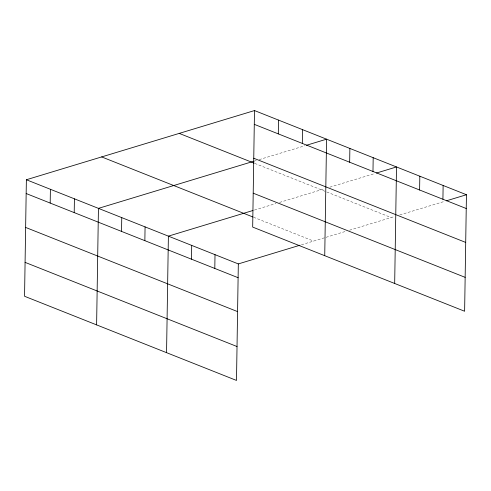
<?xml version="1.0" encoding="UTF-8"?>
<svg xmlns="http://www.w3.org/2000/svg" width="491" height="491" viewBox="0 0 491 491"><rect width="100%" height="100%" fill="white"/><g stroke="black" fill="none" stroke-linecap="round" stroke-linejoin="round"><path stroke-width="0.37" stroke-dasharray="2.46 1.84" d="M254.872 160.925L256.302 160.489M259.168 159.618L305.058 145.704M254.436 210.044L275.985 203.507M279.575 202.421L324.809 188.697M329.829 187.175L375.001 173.476M301.419 244.782L345.928 231.286M349.518 230.199L394.752 216.476M399.772 214.954L444.944 201.255M254.817 163.411L391.167 217.562M253.559 217.237L313.608 241.087"/><path stroke-width="0.74" d="M26.379 179.749L24.55 296.269L236.496 380.439L238.325 263.919L26.379 179.749L254.504 110.561L466.45 194.731L464.621 311.251L252.675 227.081L254.504 110.561M50.186 203.065L50.401 189.287M74.209 212.609L74.423 198.824M96.61 324.889L98.446 208.368L254.154 161.14M121.541 231.408L121.756 217.623M144.857 240.664L145.072 226.885M166.553 352.661L168.388 236.14L253 210.479M191.484 259.187L191.699 245.402M214.8 268.442L215.015 254.663M278.305 133.883L278.526 120.099M302.327 143.421L302.542 129.636M324.735 255.701L326.564 139.18L306.488 145.268M349.66 162.22L349.88 148.435M372.976 171.476L373.191 157.697M394.678 283.479L396.507 166.952L376.431 173.047M419.602 189.999L419.823 176.214M442.919 199.254L443.134 185.475M238.325 263.919L299.989 245.218M446.374 200.819L466.45 194.731M254.283 124.34L466.235 208.515M253.755 158.243L465.701 242.419M179.221 133.392L254.111 163.135M253.203 193.178L465.155 277.347M101.662 156.917L252.853 216.961M26.164 193.528L238.11 277.703M25.63 227.431L237.576 311.607M25.084 262.366L237.03 346.536"/></g></svg>
